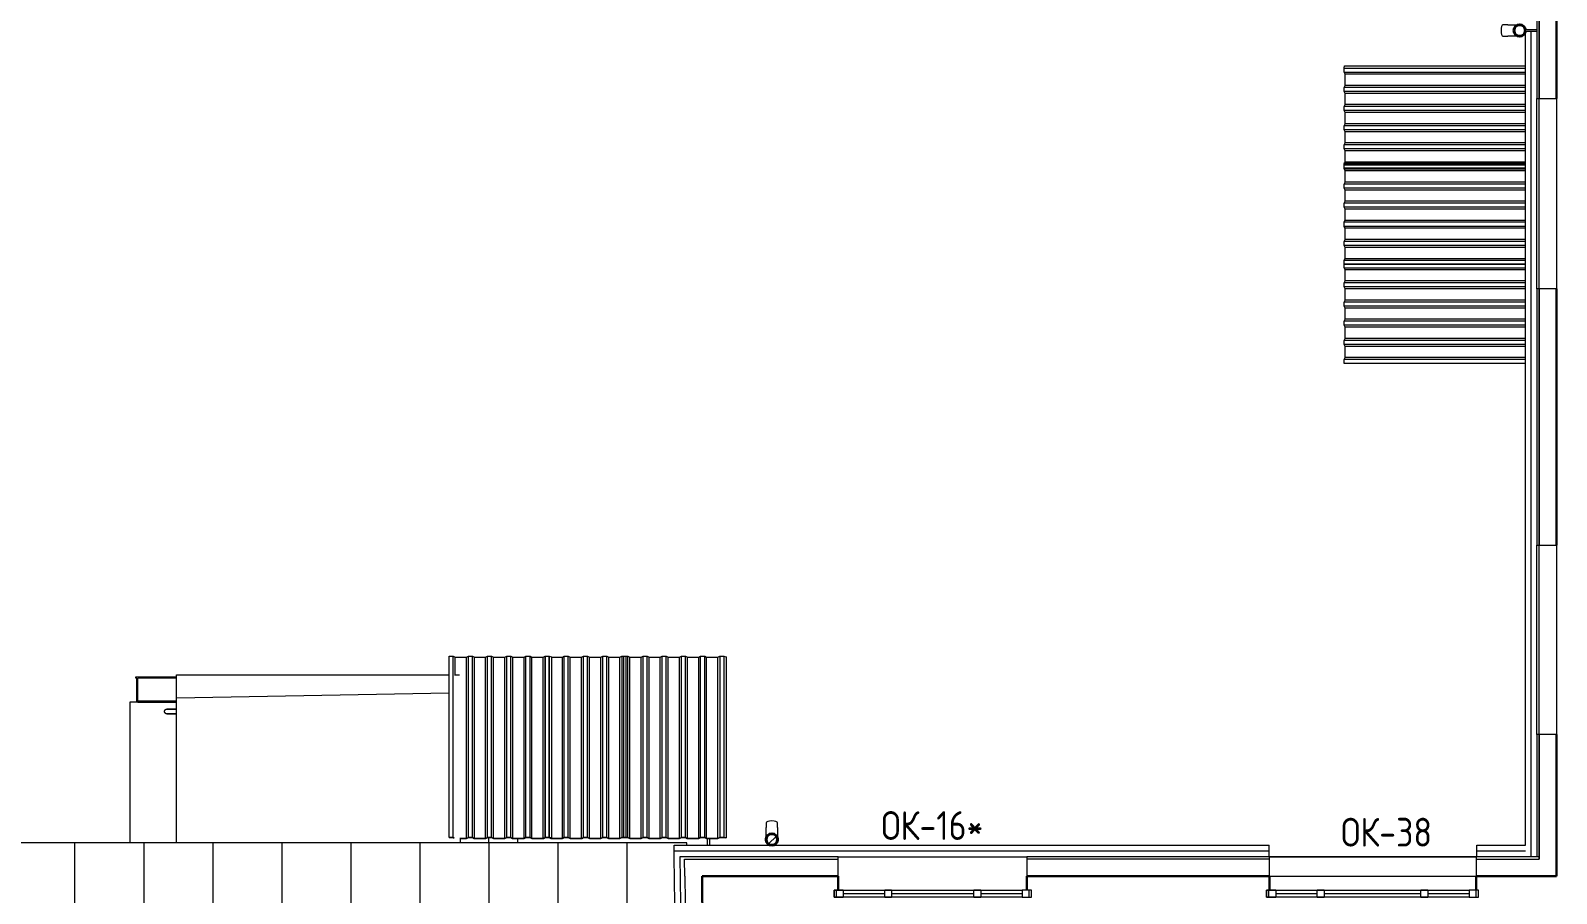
# Model space of a CAD drawing. Header units: millimetres. Extents: x -10178924 to 11692288, y -947381 to 58396.
# Drawn here: x 32170 to 45432, y -156091 to -148588 of the extents above; entities that cross this region are included whole.
import ezdxf

# ---------------------------------------------------------------- set-up
doc = ezdxf.new("R2010")
doc.units = ezdxf.units.MM
for name, color, linetype, lineweight in [('_ Окна', 7, 'Continuous', 9), ('Крыша', 7, 'Continuous', 9), ('Крыша штриховка', 7, 'Continuous', 9), ('Лестницы', 7, 'Continuous', 9), ('Марки окон', 7, 'Continuous', 20), ('Обобщенные модели', 7, 'Continuous', 18), ('Ограждение', 7, 'Continuous', 9), ('Окна', 7, 'Continuous', 9), ('Перекрытие', 7, 'Continuous', 18), ('Стены внутренние', 7, 'Continuous', 18), ('Стены наружные', 7, 'Continuous', 18), ('Стены несущие', 7, 'Continuous', 30), ('Стены отделка', 7, 'Continuous', 30), ('Стены штриховка', 7, 'Continuous', 9), ('ШТРИХОВКА', 252, 'Continuous', 15)]:
    doc.layers.add(name, color=color, linetype=linetype, lineweight=lineweight)
doc.layers.add('Линии', color=7, linetype='Continuous', lineweight=9, true_color=0x00a600)
doc.styles.add('GOST Common_2', font='GOST_Common.ttf', dxfattribs={"width": 0.9, "height": 250})

# ---------------------------------------------------------------- blocks, each defined once
blk = doc.blocks.new('Водосток - Тип 1 _карниз больше 490мм_-5181640-План 2-го этажа')
at = {"layer": 'Обобщенные модели', "lineweight": 9}
h = blk.add_hatch(dxfattribs=at)
h.set_pattern_fill('FP_14', color=256, style=0, pattern_type=2)
h.set_pattern_definition([(45, (-38486.85, -20811.32), (-106.066, 106.066), [])])
h.paths.add_polyline_path([(125, 110), (147, 115), (164, 129), (174, 149), (174, 171), (164, 191), (147, 205), (125, 210), (103, 205), (86, 191), (76, 171), (76, 149), (86, 129), (105, 115)])
at = {"layer": 'Обобщенные модели'}
for p, q in [((75, 306), (75, 264)), ((175, 264), (175, 306))]:
    blk.add_line(p, q, dxfattribs=at)
at = {"layer": 'Обобщенные модели', "flags": 128}
for points in [[(75, 173), (75, 174), (75, 177), (75, 180), (75, 183), (75, 186), (75, 190), (75, 193), (75, 197), (75, 201), (75, 205), (75, 210), (75, 214), (75, 219), (75, 224), (75, 229), (75, 234), (75, 239), (75, 245), (75, 250), (75, 256), (75, 261), (75, 264)], [(175, 264), (175, 258), (175, 252), (175, 247), (175, 242), (175, 236), (175, 231), (175, 226), (175, 221), (175, 216), (175, 212), (175, 207), (175, 203), (175, 199), (175, 195), (175, 191), (175, 188), (175, 184), (175, 181), (175, 178), (175, 175), (175, 173)]]:
    blk.add_lwpolyline(points, dxfattribs=at)
at = {"layer": 'Обобщенные модели'}
for start, end in [(90, 260.0131), (279.9869, 90)]:
    blk.add_arc((125, 160), 52, start, end, dxfattribs=at)
at = {"layer": 'Обобщенные модели', "lineweight": 40}
for start, end in [(90, 270), (270, 90)]:
    blk.add_arc((125, 160), 50, start, end, dxfattribs=at)
at = {"layer": 'Обобщенные модели'}
for start_param, end_param in [(4.712389, 6.283185), (3.141593, 4.712389)]:
    blk.add_ellipse((125, 306), major_axis=(-50, 0), ratio=0.309017, start_param=start_param, end_param=end_param, dxfattribs=at)
blk = doc.blocks.new('Водосток - Тип 1 _карниз больше 490мм_-5178134-План 2-го этажа')
at = {"layer": 'Обобщенные модели'}
for p, q in [((75, 306), (75, 264)), ((175, 264), (175, 306)), ((120, 109), (120, 10)), ((130, 10), (130, 109))]:
    blk.add_line(p, q, dxfattribs=at)
at = {"layer": 'Обобщенные модели', "flags": 128}
for points in [[(75, 173), (75, 174), (75, 177), (75, 180), (75, 183), (75, 186), (75, 190), (75, 193), (75, 197), (75, 201), (75, 205), (75, 210), (75, 214), (75, 219), (75, 224), (75, 229), (75, 234), (75, 239), (75, 245), (75, 250), (75, 256), (75, 261), (75, 264)], [(175, 264), (175, 258), (175, 252), (175, 247), (175, 242), (175, 236), (175, 231), (175, 226), (175, 221), (175, 216), (175, 212), (175, 207), (175, 203), (175, 199), (175, 195), (175, 191), (175, 188), (175, 184), (175, 181), (175, 178), (175, 175), (175, 173)]]:
    blk.add_lwpolyline(points, dxfattribs=at)
at = {"layer": 'Обобщенные модели'}
for start, end in [(90, 270), (270, 90)]:
    blk.add_arc((125, 160), 52, start, end, dxfattribs=at)
at = {"layer": 'Обобщенные модели', "lineweight": 40}
for start, end in [(90, 270), (270, 90)]:
    blk.add_arc((125, 160), 50, start, end, dxfattribs=at)
at = {"layer": 'Обобщенные модели'}
for start_param, end_param in [(4.712389, 6.283185), (3.141593, 4.712389)]:
    blk.add_ellipse((125, 306), major_axis=(-50, 0), ratio=0.309017, start_param=start_param, end_param=end_param, dxfattribs=at)
blk = doc.blocks.new('Roof Cladding - 833x50mm-6936777-План 2-го этажа')
at = {"layer": 'Обобщенные модели'}
for p, q in [((37327, 22564), (37362, 22564)), ((37327, 20988), (37327, 22564)), ((37362, 22564), (37379, 22556)), ((37362, 20988), (37362, 22564)), ((37379, 22556), (37477, 22556)), ((37379, 20980), (37379, 22556)), ((37477, 22556), (37494, 22564)), ((37477, 20980), (37477, 22556)), ((37494, 22564), (37529, 22564)), ((37494, 20988), (37494, 22564)), ((37529, 22564), (37546, 22556)), ((37529, 20988), (37529, 22564)), ((37546, 22556), (37643, 22556)), ((37546, 20980), (37546, 22556)), ((37643, 22556), (37660, 22564)), ((37643, 20980), (37643, 22556)), ((37660, 22564), (37695, 22564)), ((37660, 20988), (37660, 22564)), ((37695, 22564), (37712, 22556)), ((37695, 20988), (37695, 22564)), ((37712, 22556), (37810, 22556)), ((37712, 20980), (37712, 22556)), ((37810, 22556), (37827, 22564)), ((37810, 20980), (37810, 22556)), ((37827, 22564), (37862, 22564)), ((37827, 20988), (37827, 22564)), ((37862, 22564), (37879, 22556)), ((37862, 20988), (37862, 22564)), ((37879, 22556), (37977, 22556)), ((37879, 20980), (37879, 22556)), ((37977, 22556), (37994, 22564)), ((37977, 20980), (37977, 22556)), ((37994, 22564), (38029, 22564)), ((37994, 20988), (37994, 22564)), ((38029, 22564), (38046, 22556)), ((38029, 20988), (38029, 22564)), ((38046, 22556), (38143, 22556)), ((38046, 20980), (38046, 22556)), ((38143, 22556), (38160, 22564)), ((38143, 20980), (38143, 22556)), ((38160, 22564), (38195, 22564)), ((38160, 22564), (38160, 20988)), ((38195, 22564), (38215, 22560)), ((38195, 22564), (38195, 20988)), ((38215, 22560), (38215, 20985)), ((37327, 20988), (37361, 20988)), ((37362, 20988), (37327, 20988)), ((37327, 20988), (37327, 20988)), ((37361, 20988), (37378, 20980)), ((37379, 20980), (37362, 20988)), ((37378, 20980), (37478, 20980)), ((37477, 20980), (37379, 20980)), ((37494, 20988), (37477, 20980)), ((37478, 20980), (37495, 20988)), ((37529, 20988), (37494, 20988)), ((37495, 20988), (37527, 20988)), ((37527, 20988), (37544, 20980)), ((37546, 20980), (37529, 20988)), ((37544, 20980), (37644, 20980)), ((37643, 20980), (37546, 20980)), ((37660, 20988), (37643, 20980)), ((37644, 20980), (37661, 20988)), ((37695, 20988), (37660, 20988)), ((37661, 20988), (37694, 20988)), ((37694, 20988), (37711, 20980)), ((37712, 20980), (37695, 20988)), ((37711, 20980), (37811, 20980)), ((37810, 20980), (37712, 20980)), ((37827, 20988), (37810, 20980)), ((37811, 20980), (37828, 20988)), ((37862, 20988), (37827, 20988)), ((37828, 20988), (37861, 20988)), ((37861, 20988), (37878, 20980)), ((37879, 20980), (37862, 20988)), ((37878, 20980), (37978, 20980)), ((37977, 20980), (37879, 20980)), ((37994, 20988), (37977, 20980)), ((37978, 20980), (37995, 20988)), ((38029, 20988), (37994, 20988)), ((37995, 20988), (38028, 20988)), ((38028, 20988), (38045, 20980)), ((38046, 20980), (38029, 20988)), ((38045, 20980), (38144, 20980)), ((38143, 20980), (38046, 20980)), ((38160, 20988), (38143, 20980)), ((38144, 20980), (38161, 20988)), ((38195, 20988), (38160, 20988)), ((38161, 20988), (38195, 20988)), ((38195, 20988), (38214, 20985)), ((38215, 20985), (38195, 20988)), ((38214, 20985), (38215, 20985))]:
    blk.add_line(p, q, dxfattribs=at)
blk = doc.blocks.new('Roof Cladding - 833x50mm-V14-План 2-го этажа')
at = {"layer": 'Обобщенные модели'}
for p, q in [((36476, 22564), (36511, 22564)), ((36476, 20988), (36476, 22564)), ((36511, 22564), (36528, 22556)), ((36511, 20988), (36511, 22564)), ((36528, 22556), (36626, 22556)), ((36528, 20980), (36528, 22556)), ((36626, 22556), (36643, 22564)), ((36626, 20980), (36626, 22556)), ((36643, 22564), (36678, 22564)), ((36643, 20988), (36643, 22564)), ((36678, 20988), (36678, 22564)), ((36698, 22556), (36792, 22556)), ((36792, 22556), (36809, 22564)), ((36792, 20980), (36792, 22556)), ((36809, 22564), (36844, 22564)), ((36809, 20988), (36809, 22564)), ((36844, 22564), (36861, 22556)), ((36844, 20988), (36844, 22564)), ((36861, 22556), (36959, 22556)), ((36861, 20980), (36861, 22556)), ((36959, 22556), (36976, 22564)), ((36959, 20980), (36959, 22556)), ((36976, 22564), (37011, 22564)), ((36976, 20988), (36976, 22564)), ((37011, 22564), (37028, 22556)), ((37011, 20988), (37011, 22564)), ((37028, 22556), (37126, 22556)), ((37028, 20980), (37028, 22556)), ((37126, 22556), (37143, 22564)), ((37126, 20980), (37126, 22556)), ((37143, 22564), (37178, 22564)), ((37143, 20988), (37143, 22564)), ((37178, 22564), (37195, 22556)), ((37178, 20988), (37178, 22564)), ((37195, 22556), (37292, 22556)), ((37195, 20980), (37195, 22556)), ((37292, 22556), (37309, 22564)), ((37292, 20980), (37292, 22556)), ((37309, 22564), (37344, 22564)), ((37309, 22564), (37309, 20988)), ((37344, 22564), (37344, 20988)), ((36476, 20988), (36510, 20988)), ((36511, 20988), (36476, 20988)), ((36476, 20988), (36476, 20988)), ((36510, 20988), (36527, 20980)), ((36528, 20980), (36511, 20988)), ((36527, 20980), (36627, 20980)), ((36626, 20980), (36528, 20980)), ((36643, 20988), (36626, 20980)), ((36627, 20980), (36644, 20988)), ((36678, 20988), (36643, 20988)), ((36644, 20988), (36676, 20988)), ((36676, 20988), (36693, 20980)), ((36695, 20980), (36678, 20988)), ((36693, 20980), (36793, 20980)), ((36695, 20980), (36695, 20985)), ((36792, 20980), (36695, 20980)), ((36809, 20988), (36792, 20980)), ((36793, 20980), (36810, 20988)), ((36844, 20988), (36809, 20988)), ((36810, 20988), (36843, 20988)), ((36843, 20988), (36860, 20980)), ((36861, 20980), (36844, 20988)), ((36860, 20980), (36960, 20980)), ((36959, 20980), (36861, 20980)), ((36976, 20988), (36959, 20980)), ((36960, 20980), (36977, 20988)), ((37011, 20988), (36976, 20988)), ((36977, 20988), (37010, 20988)), ((37010, 20988), (37027, 20980)), ((37028, 20980), (37011, 20988)), ((37027, 20980), (37127, 20980)), ((37126, 20980), (37028, 20980)), ((37143, 20988), (37126, 20980)), ((37127, 20980), (37144, 20988)), ((37178, 20988), (37143, 20988)), ((37144, 20988), (37177, 20988)), ((37177, 20988), (37194, 20980)), ((37195, 20980), (37178, 20988)), ((37194, 20980), (37293, 20980)), ((37292, 20980), (37195, 20980)), ((37309, 20988), (37292, 20980)), ((37293, 20980), (37310, 20988)), ((37344, 20988), (37309, 20988)), ((37310, 20988), (37344, 20988)), ((37344, 20988), (37363, 20985)), ((37364, 20985), (37344, 20988)), ((37363, 20985), (37364, 20985)), ((37364, 20986), (37364, 20985))]:
    blk.add_line(p, q, dxfattribs=at)
blk = doc.blocks.new('Roof Cladding - 833x50mm-V15-План 2-го этажа')
at = {"layer": 'Обобщенные модели'}
for p, q in [((35809, 22564), (35844, 22564)), ((35809, 20988), (35809, 22564)), ((35844, 22564), (35861, 22556)), ((35844, 20988), (35844, 22564)), ((35861, 22556), (35959, 22556)), ((35861, 22404), (35861, 22556)), ((35959, 22556), (35976, 22564)), ((35959, 20980), (35959, 22556)), ((35976, 22564), (36011, 22564)), ((35976, 20988), (35976, 22564)), ((36011, 22564), (36028, 22556)), ((36011, 20988), (36011, 22564)), ((36028, 22556), (36125, 22556)), ((36028, 20980), (36028, 22556)), ((36125, 22556), (36142, 22564)), ((36125, 20980), (36125, 22556)), ((36142, 22564), (36177, 22564)), ((36142, 20988), (36142, 22564)), ((36177, 22564), (36194, 22556)), ((36177, 20988), (36177, 22564)), ((36194, 22556), (36292, 22556)), ((36194, 20980), (36194, 22556)), ((36292, 22556), (36309, 22564)), ((36292, 20980), (36292, 22556)), ((36309, 22564), (36344, 22564)), ((36309, 20988), (36309, 22564)), ((36344, 22564), (36361, 22556)), ((36344, 20988), (36344, 22564)), ((36361, 22556), (36459, 22556)), ((36361, 20980), (36361, 22556)), ((36459, 22556), (36476, 22564)), ((36459, 20980), (36459, 22556)), ((36476, 22564), (36511, 22564)), ((36476, 20988), (36476, 22564)), ((36511, 22564), (36528, 22556)), ((36511, 20988), (36511, 22564)), ((36528, 22556), (36626, 22556)), ((36528, 20980), (36528, 22556)), ((36626, 22556), (36643, 22564)), ((36626, 20980), (36626, 22556)), ((36643, 22564), (36678, 22564)), ((36643, 22564), (36643, 20988)), ((36678, 22564), (36698, 22560)), ((36678, 22564), (36678, 20988)), ((36698, 22560), (36698, 20985)), ((35809, 20988), (35843, 20988)), ((35844, 20988), (35809, 20988)), ((35809, 20988), (35809, 20988)), ((35843, 20988), (35852, 20984)), ((35854, 20984), (35844, 20988)), ((35959, 20980), (35901, 20980)), ((35904, 20980), (35960, 20980)), ((35976, 20988), (35959, 20980)), ((35960, 20980), (35977, 20988)), ((36011, 20988), (35976, 20988)), ((35977, 20988), (36010, 20988)), ((36010, 20988), (36027, 20980)), ((36028, 20980), (36011, 20988)), ((36027, 20980), (36126, 20980)), ((36125, 20980), (36028, 20980)), ((36142, 20988), (36125, 20980)), ((36126, 20980), (36143, 20988)), ((36177, 20988), (36142, 20988)), ((36143, 20988), (36176, 20988)), ((36176, 20988), (36193, 20980)), ((36194, 20980), (36177, 20988)), ((36193, 20980), (36293, 20980)), ((36292, 20980), (36194, 20980)), ((36309, 20988), (36292, 20980)), ((36293, 20980), (36310, 20988)), ((36344, 20988), (36309, 20988)), ((36310, 20988), (36343, 20988)), ((36343, 20988), (36360, 20980)), ((36361, 20980), (36344, 20988)), ((36360, 20980), (36460, 20980)), ((36459, 20980), (36361, 20980)), ((36476, 20988), (36459, 20980)), ((36460, 20980), (36477, 20988)), ((36511, 20988), (36476, 20988)), ((36477, 20988), (36510, 20988)), ((36510, 20988), (36527, 20980)), ((36528, 20980), (36511, 20988)), ((36527, 20980), (36627, 20980)), ((36626, 20980), (36528, 20980)), ((36643, 20988), (36626, 20980)), ((36627, 20980), (36644, 20988)), ((36678, 20988), (36643, 20988)), ((36644, 20988), (36677, 20988)), ((36677, 20988), (36696, 20985)), ((36698, 20985), (36678, 20988)), ((36696, 20985), (36698, 20985))]:
    blk.add_line(p, q, dxfattribs=at)
blk = doc.blocks.new('Ограждение 1 - Ограждение 1-1791730-План 2-го этажа')
at = {"layer": 'Ограждение'}
for p, q in [((38054, 20921), (38054, 20980)), ((38054, 20921), (38054, 20980)), ((38070, 20980), (38070, 20921))]:
    blk.add_line(p, q, dxfattribs=at)
blk = doc.blocks.new('Roof Cladding - 833x50mm-3052852-План 2-го этажа')
at = {"layer": 'Обобщенные модели'}
for p, q in [((43586, 27677), (43590, 27697)), ((43586, 27642), (43586, 27677)), ((43586, 27677), (45162, 27677)), ((43596, 27625), (43586, 27642)), ((43586, 27642), (45162, 27642)), ((43590, 27697), (45162, 27697)), ((43596, 27527), (43596, 27625)), ((45162, 27625), (43596, 27625)), ((43586, 27510), (43596, 27527)), ((43586, 27475), (43586, 27510)), ((45162, 27510), (43586, 27510)), ((43596, 27458), (43586, 27475)), ((45162, 27475), (43586, 27475)), ((45162, 27527), (43596, 27527)), ((43596, 27361), (43596, 27458)), ((45162, 27458), (43596, 27458)), ((43586, 27344), (43596, 27361)), ((43586, 27309), (43586, 27344)), ((45162, 27344), (43586, 27344)), ((45162, 27361), (43596, 27361)), ((43596, 27292), (43586, 27309)), ((45162, 27309), (43586, 27309)), ((43586, 27177), (43596, 27194)), ((43596, 27194), (43596, 27292)), ((45162, 27292), (43596, 27292)), ((45162, 27194), (43596, 27194)), ((43586, 27142), (43586, 27177)), ((45162, 27177), (43586, 27177)), ((43596, 27125), (43586, 27142)), ((45162, 27142), (43586, 27142)), ((43596, 27027), (43596, 27125)), ((45162, 27125), (43596, 27125)), ((43586, 27010), (43596, 27027)), ((43586, 26975), (43586, 27010)), ((45162, 27010), (43586, 27010)), ((43596, 26958), (43586, 26975)), ((45162, 26975), (43586, 26975)), ((45162, 27027), (43596, 27027)), ((43596, 26861), (43596, 26958)), ((45162, 26958), (43596, 26958)), ((43586, 26844), (43588, 26847)), ((43586, 26809), (43586, 26844)), ((45162, 26844), (43586, 26844)), ((45162, 26809), (43586, 26809)), ((43594, 26857), (43596, 26861)), ((45162, 26861), (43596, 26861))]:
    blk.add_line(p, q, dxfattribs=at)
blk = doc.blocks.new('Roof Cladding - 833x50mm-V21-План 2-го этажа')
at = {"layer": 'Обобщенные модели'}
for p, q in [((43586, 26802), (43586, 26837)), ((43586, 26837), (45162, 26837)), ((43596, 26785), (43586, 26802)), ((43586, 26802), (45162, 26802)), ((43588, 26847), (43590, 26857)), ((43590, 26857), (45162, 26857)), ((43586, 26670), (43596, 26687)), ((43586, 26635), (43586, 26670)), ((45162, 26670), (43586, 26670)), ((43596, 26687), (43596, 26785)), ((45162, 26785), (43596, 26785)), ((45162, 26687), (43596, 26687)), ((43596, 26618), (43586, 26635)), ((45162, 26635), (43586, 26635)), ((43596, 26521), (43596, 26618)), ((45162, 26618), (43596, 26618)), ((43586, 26504), (43596, 26521)), ((43586, 26469), (43586, 26504)), ((45162, 26504), (43586, 26504)), ((43596, 26452), (43586, 26469)), ((45162, 26469), (43586, 26469)), ((45162, 26521), (43596, 26521)), ((43596, 26354), (43596, 26452)), ((45162, 26452), (43596, 26452)), ((43586, 26337), (43596, 26354)), ((43586, 26302), (43586, 26337)), ((45162, 26337), (43586, 26337)), ((43596, 26285), (43586, 26302)), ((45162, 26302), (43586, 26302)), ((45162, 26354), (43596, 26354)), ((43596, 26187), (43596, 26285)), ((45162, 26285), (43596, 26285)), ((43586, 26170), (43596, 26187)), ((43586, 26135), (43586, 26170)), ((45162, 26170), (43586, 26170)), ((43596, 26118), (43586, 26135)), ((45162, 26135), (43586, 26135)), ((45162, 26187), (43596, 26187)), ((43586, 26004), (43596, 26021)), ((43586, 25969), (43586, 26004)), ((45162, 26004), (43586, 26004)), ((43596, 26021), (43596, 26118)), ((45162, 26118), (43596, 26118)), ((45162, 26021), (43596, 26021)), ((45162, 25969), (43586, 25969))]:
    blk.add_line(p, q, dxfattribs=at)
blk = doc.blocks.new('Roof Cladding - 833x50mm-V22-План 2-го этажа')
at = {"layer": 'Обобщенные модели'}
for p, q in [((43586, 25942), (43586, 25977)), ((43586, 25977), (45162, 25977)), ((43596, 25925), (43586, 25942)), ((43586, 25942), (45162, 25942)), ((43596, 25827), (43596, 25925)), ((45162, 25925), (43596, 25925)), ((43586, 25810), (43596, 25827)), ((43586, 25775), (43586, 25810)), ((45162, 25810), (43586, 25810)), ((43596, 25758), (43586, 25775)), ((45162, 25775), (43586, 25775)), ((45162, 25827), (43596, 25827)), ((43596, 25661), (43596, 25758)), ((45162, 25758), (43596, 25758)), ((43586, 25644), (43596, 25661)), ((43586, 25609), (43586, 25644)), ((45162, 25644), (43586, 25644)), ((43596, 25592), (43586, 25609)), ((45162, 25609), (43586, 25609)), ((45162, 25661), (43596, 25661)), ((43586, 25477), (43596, 25494)), ((43586, 25442), (43586, 25477)), ((45162, 25477), (43586, 25477)), ((43596, 25494), (43596, 25592)), ((45162, 25592), (43596, 25592)), ((45162, 25494), (43596, 25494)), ((43596, 25425), (43586, 25442)), ((45162, 25442), (43586, 25442)), ((43596, 25327), (43596, 25425)), ((45162, 25425), (43596, 25425)), ((43586, 25310), (43596, 25327)), ((43586, 25275), (43586, 25310)), ((45162, 25310), (43586, 25310)), ((43596, 25258), (43586, 25275)), ((45162, 25275), (43586, 25275)), ((45162, 25327), (43596, 25327)), ((43596, 25161), (43596, 25258)), ((45162, 25258), (43596, 25258)), ((43586, 25144), (43596, 25161)), ((43586, 25109), (43586, 25144)), ((45162, 25144), (43586, 25144)), ((45162, 25109), (43586, 25109)), ((45162, 25161), (43596, 25161))]:
    blk.add_line(p, q, dxfattribs=at)
blk = doc.blocks.new('окно трехпол с фрамугой - 1840х2380 и 2390 _h___нов_ ОК-38-4571192-План 2-го этажа')
at = {"layer": '_ Окна', "lineweight": 18}
for p, q in [((-920, 75), (-920, 135)), ((-920, 135), (-840, 135)), ((-840, 135), (-840, 75)), ((-480, 75), (-480, 135)), ((-480, 135), (-420, 135)), ((-420, 135), (-420, 75)), ((420, 75), (420, 135)), ((420, 135), (480, 135)), ((480, 135), (480, 75)), ((840, 135), (840, 75)), ((920, 135), (840, 135)), ((920, 75), (920, 135)), ((-840, 75), (-920, 75)), ((-420, 75), (-480, 75)), ((480, 75), (420, 75)), ((840, 75), (920, 75))]:
    blk.add_line(p, q, dxfattribs=at)
at = {"layer": '_ Окна'}
for p, q in [((-900, 75), (-900, 135)), ((900, 75), (900, 135)), ((-840, 105), (-480, 105)), ((-420, 105), (420, 105)), ((480, 105), (840, 105))]:
    blk.add_line(p, q, dxfattribs=at)
at = {"layer": 'Окна'}
for p, q in [((-920, 135), (-920, 75)), ((-840, 135), (-920, 135)), ((-840, 135), (-480, 135)), ((-420, 135), (-480, 135)), ((-420, 135), (420, 135)), ((480, 135), (420, 135)), ((480, 135), (840, 135)), ((920, 135), (840, 135)), ((920, 75), (920, 135)), ((-920, 75), (-840, 75)), ((-480, 75), (-840, 75)), ((-480, 75), (-420, 75)), ((420, 75), (-420, 75)), ((420, 75), (480, 75)), ((840, 75), (480, 75)), ((840, 75), (920, 75))]:
    blk.add_line(p, q, dxfattribs=at)
blk = doc.blocks.new('окно трехпол с фрамугой - 1675-2150_h___нов_ ок16_-2190417-План 2-го этажа')
at = {"layer": '_ Окна', "lineweight": 18}
for p, q in [((-857.5, 100), (-857.5, 160)), ((-857.5, 160), (-777.5, 160)), ((-777.5, 160), (-777.5, 100)), ((-417.5, 100), (-417.5, 160)), ((-417.5, 160), (-357.5, 160)), ((-357.5, 160), (-357.5, 100)), ((357.5, 100), (357.5, 160)), ((357.5, 160), (417.5, 160)), ((417.5, 160), (417.5, 100)), ((777.5, 160), (777.5, 100)), ((857.5, 160), (777.5, 160)), ((857.5, 100), (857.5, 160)), ((-777.5, 100), (-857.5, 100)), ((-357.5, 100), (-417.5, 100)), ((417.5, 100), (357.5, 100)), ((777.5, 100), (857.5, 100))]:
    blk.add_line(p, q, dxfattribs=at)
at = {"layer": '_ Окна'}
for p, q in [((-837.5, 100), (-837.5, 160)), ((837.5, 100), (837.5, 160)), ((-777.5, 130), (-417.5, 130)), ((-357.5, 130), (357.5, 130)), ((417.5, 130), (777.5, 130))]:
    blk.add_line(p, q, dxfattribs=at)
at = {"layer": 'Окна'}
for p, q in [((-857.5, 160), (-857.5, 100)), ((-777.5, 160), (-857.5, 160)), ((-777.5, 160), (-417.5, 160)), ((-357.5, 160), (-417.5, 160)), ((-357.5, 160), (357.5, 160)), ((417.5, 160), (357.5, 160)), ((417.5, 160), (777.5, 160)), ((857.5, 160), (777.5, 160)), ((857.5, 100), (857.5, 160)), ((-857.5, 100), (-777.5, 100)), ((-417.5, 100), (-777.5, 100)), ((-417.5, 100), (-357.5, 100)), ((357.5, 100), (-357.5, 100)), ((357.5, 100), (417.5, 100)), ((777.5, 100), (417.5, 100)), ((777.5, 100), (857.5, 100))]:
    blk.add_line(p, q, dxfattribs=at)
blk = doc.blocks.new('Тип верхнего поручня - D40 шаг 200-16091-План 2-го этажа')
at = {"layer": 'Ограждение', "flags": 128}
for points in [[(17, 20), (20, 20), (24, 20), (28, 20), (31, 20), (35, 20), (39, 20), (43, 20), (46, 20), (50, 20), (53, 20), (56, 20), (60, 20), (63, 20), (66, 20), (69, 20), (72, 20), (74, 20), (77, 20), (80, 20), (82, 20), (84, 20), (86, 20), (88, 20), (90, 20), (92, 20), (93, 20), (95, 20), (96, 20), (97, 20), (98, 20), (99, 20), (99, 20), (100, 20), (100, 20), (100, 20), (100, 20)], [(100, 20), (100, 20), (100, 20), (99, 20), (99, 20), (98, 20), (97, 20), (96, 20), (95, 20), (94, 20), (92, 20), (90, 20), (89, 20), (87, 20), (85, 20), (83, 20), (80, 20), (78, 20), (75, 20), (72, 20), (70, 20), (67, 20), (64, 20), (61, 20), (57, 20), (54, 20), (51, 20), (47, 20), (44, 20), (40, 20), (36, 20), (32, 20), (29, 20), (25, 20), (21, 20), (17, 20)], [(100, 20), (101, 20), (102, 20), (102, 20), (103, 20), (104, 20), (105, 19), (106, 19), (106, 19), (107, 19), (108, 18), (109, 18), (109, 18), (110, 17), (111, 17), (111, 17), (112, 16), (113, 16), (113, 15), (114, 14), (114, 14), (115, 13), (115, 13), (116, 12), (116, 11), (117, 11), (117, 10), (118, 9), (118, 9), (118, 8), (119, 7), (119, 6), (119, 6), (119, 5), (120, 4), (120, 3), (120, 3), (120, 2), (120, 1), (120, 0), (120, 0)], [(17, -20), (20, -20), (24, -20), (28, -20), (31, -20), (35, -20), (39, -20), (43, -20), (46, -20), (50, -20), (53, -20), (56, -20), (60, -20), (63, -20), (66, -20), (69, -20), (72, -20), (74, -20), (77, -20), (80, -20), (82, -20), (84, -20), (86, -20), (88, -20), (90, -20), (92, -20), (93, -20), (95, -20), (96, -20), (97, -20), (98, -20), (99, -20), (99, -20), (100, -20), (100, -20), (100, -20), (100, -20)], [(100, -20), (100, -20), (100, -20), (99, -20), (99, -20), (98, -20), (97, -20), (96, -20), (95, -20), (94, -20), (92, -20), (90, -20), (89, -20), (87, -20), (85, -20), (83, -20), (80, -20), (78, -20), (75, -20), (72, -20), (70, -20), (67, -20), (64, -20), (61, -20), (57, -20), (54, -20), (51, -20), (47, -20), (44, -20), (40, -20), (36, -20), (32, -20), (29, -20), (25, -20), (21, -20), (17, -20)], [(120, 0), (120, -1), (120, -2), (120, -2), (120, -3), (120, -4), (119, -5), (119, -6), (119, -6), (119, -7), (118, -8), (118, -9), (118, -9), (117, -10), (117, -11), (117, -11), (116, -12), (116, -13), (115, -13), (114, -14), (114, -14), (113, -15), (113, -15), (112, -16), (111, -16), (111, -17), (110, -17), (109, -18), (109, -18), (108, -18), (107, -19), (106, -19), (106, -19), (105, -19), (104, -20), (103, -20), (103, -20), (102, -20), (101, -20), (100, -20), (100, -20)]]:
    blk.add_lwpolyline(points, dxfattribs=at)
blk = doc.blocks.new('2 этаж')
at = {"layer": 'Крыша штриховка'}
h = blk.add_hatch(dxfattribs=at)
h.set_pattern_fill('FP_9', color=256, style=0, pattern_type=2)
h.set_pattern_definition([(270, (156.05, -140285.14), (600, 4e-14), [])])
h.paths.add_polyline_path([(32637, -109697), (37875, -109697), (37875, -109554), (37850, -109554), (37764, -102215), (37764, -102165), (37875, -102165), (37875, -102145), (31398, -102145), (31446, -102180), (30009, -104107), (30110, -104107), (30089, -104167), (29964, -104167), (29183, -105213), (29184, -105214), (25018, -109681), (30950, -109697), (32278, -109697)])
h.paths.add_polyline_path([(10875, -109684), (10875, -109684), (10841, -109684)])
h.paths.add_polyline_path([(23415, -109677), (23396, -109649), (23403, -109649), (19368, -105320), (19370, -105319), (19368, -105320), (19288, -105194), (18890, -105194), (18418, -103833), (17401, -102242), (17554, -102145), (10815, -102145), (10815, -102203), (10925, -102203), (10925, -109623), (10875, -109623), (10875, -109644), (23215, -109677)])
h.paths.add_polyline_path([(32738, -109519), (32735, -109519), (32735, -109428), (32718, -109425), (32699, -109409), (32689, -109389), (32690, -109232), (32693, -109227), (32697, -109224), (32708, -109220), (32723, -109217), (32740, -109216), (32765, -109218), (32778, -109222), (32786, -109226), (32788, -109228), (32790, -109232), (32790, -109391), (32779, -109411), (32761, -109425), (32745, -109430), (32744, -109519), (32739, -109519)])
h.paths.add_polyline_path([(15975, -109519), (15970, -109519), (15969, -109428), (15952, -109425), (15934, -109409), (15924, -109389), (15925, -109232), (15928, -109227), (15932, -109224), (15943, -109220), (15958, -109217), (15975, -109216), (16000, -109218), (16013, -109222), (16021, -109226), (16023, -109228), (16025, -109232), (16025, -109391), (16014, -109411), (15996, -109425), (15980, -109430), (15979, -109519), (15976, -109519)])
at = {"layer": 'Крыша'}
for p, q in [((37875, -102145), (31398, -102145)), ((37875, -102165), (37875, -102145))]:
    blk.add_line(p, q, dxfattribs=at)
at = {"layer": 'Лестницы'}
for p, q in [((36154, -102145), (36154, -102098)), ((36154, -102145), (36154, -102098)), ((36404, -102145), (36404, -102106)), ((36404, -102145), (36404, -102106))]:
    blk.add_line(p, q, dxfattribs=at)
at = {"layer": 'Линии', "color": 7}
blk.add_line((33438, -100882), (35809, -100841), dxfattribs=at)
at = {"layer": 'Перекрытие'}
for p, q in [((33438, -100682), (35809, -100682)), ((33438, -102145), (33438, -100682)), ((35854, -100682), (35899, -100682)), ((33034, -100922), (33034, -102145)), ((33094, -100922), (33034, -100922)), ((35904, -102106), (35904, -102145))]:
    blk.add_line(p, q, dxfattribs=at)
at = {"layer": 'Стены внутренние'}
for p, q in [((33104, -100912), (33104, -100712)), ((33438, -100912), (33104, -100912)), ((42938, -102435), (44733, -102435))]:
    blk.add_line(p, q, dxfattribs=at)
at = {"layer": 'Стены наружные'}
for p, q in [((45212, -102265), (45212, -95086)), ((45162, -102165), (45162, -95090)), ((45262, -97327), (45262, -95672)), ((45282, -97326), (45282, -95672)), ((45432, -95672), (45432, -97326)), ((45262, -101202), (45262, -99557)), ((45282, -101201), (45282, -99557)), ((45432, -99557), (45432, -101201)), ((33084, -100702), (33438, -100702)), ((33084, -100712), (33084, -100702)), ((33094, -100712), (33084, -100712)), ((33094, -100922), (33094, -100712)), ((33438, -100712), (33104, -100712)), ((33104, -100922), (33094, -100922)), ((33104, -100912), (33104, -100915)), ((33104, -100915), (33438, -100915)), ((33104, -100925), (33104, -100922)), ((33438, -100925), (33104, -100925)), ((37764, -102265), (37764, -102165)), ((37764, -102165), (42934, -102165)), ((37764, -102215), (42934, -102215)), ((42934, -102265), (42934, -102165)), ((44739, -102265), (44739, -102165)), ((44739, -102165), (45162, -102165)), ((44739, -102215), (45162, -102215)), ((37850, -109554), (37764, -102265)), ((39188, -102265), (40828, -102265)), ((42934, -102264), (44739, -102264)), ((42938, -102264), (42938, -102265)), ((42938, -102265), (44733, -102265)), ((44733, -102264), (44733, -102265))]:
    blk.add_line(p, q, dxfattribs=at)
at = {"layer": 'Стены несущие'}
for p, q in [((45432, -95671), (45432, -93321)), ((45432, -99556), (45432, -97327)), ((45432, -102435), (45432, -101202)), ((38006, -102435), (38080, -108685)), ((38006, -102435), (39188, -102435)), ((39188, -102555), (39188, -102435)), ((42938, -102435), (40828, -102435)), ((40828, -102435), (40828, -102555)), ((42938, -102555), (42938, -102435)), ((44733, -102435), (45432, -102435)), ((44733, -102435), (44733, -102555))]:
    blk.add_line(p, q, dxfattribs=at)
at = {"layer": 'Стены отделка', "lineweight": 9}
for p, q in [((45262, -93219), (45262, -95672)), ((45262, -95672), (45282, -95672)), ((45282, -95671), (45282, -95672)), ((45282, -95672), (45432, -95672)), ((45432, -95672), (45432, -95671)), ((45282, -97327), (45262, -97327)), ((45262, -97327), (45262, -99557)), ((45432, -97327), (45282, -97327)), ((45262, -99557), (45282, -99557)), ((45282, -99556), (45282, -99557)), ((45282, -99557), (45432, -99557)), ((45432, -99557), (45432, -99556)), ((45282, -101202), (45262, -101202)), ((45262, -101202), (45262, -102265)), ((45432, -101202), (45282, -101202)), ((39188, -102265), (37814, -102265)), ((37814, -102265), (37890, -108687)), ((37856, -102435), (37854, -102285)), ((39188, -102435), (39188, -102265)), ((42938, -102265), (40828, -102265)), ((40828, -102265), (40828, -102435)), ((40829, -102285), (40828, -102285)), ((42938, -102285), (42934, -102285)), ((42938, -102435), (42938, -102265)), ((45282, -102265), (44733, -102265)), ((44733, -102265), (44733, -102435)), ((44739, -102285), (44733, -102285)), ((45282, -102285), (45282, -102265)), ((45282, -102265), (45282, -102285)), ((38080, -108685), (38006, -102435)), ((38006, -102435), (38006, -102435))]:
    blk.add_line(p, q, dxfattribs=at)
at = {"layer": 'Стены штриховка'}
for p, q in [((45282, -95672), (45282, -93219)), ((45282, -93321), (45282, -95671)), ((45282, -99557), (45282, -97327)), ((45282, -97327), (45282, -99556)), ((45282, -102265), (45282, -101202)), ((45282, -101202), (45282, -102265)), ((37854, -102285), (39188, -102285)), ((42934, -102285), (40829, -102285)), ((44739, -102285), (45282, -102285)), ((37856, -102435), (37930, -108686))]:
    blk.add_line(p, q, dxfattribs=at)
at = {"layer": 'Обобщенные модели', "rotation": 90}
blk.add_blockref('Водосток - Тип 1 _карниз больше 490мм_-5178134-План 2-го этажа', (45272, -95206), dxfattribs=at)
at = {"layer": 'Обобщенные модели'}
for name, p in [('Roof Cladding - 833x50mm-3052852-План 2-го этажа', (0, -123086)), ('Roof Cladding - 833x50mm-V21-План 2-го этажа', (0, -123086)), ('Roof Cladding - 833x50mm-V22-План 2-го этажа', (0, -123086)), ('Roof Cladding - 833x50mm-V15-План 2-го этажа', (0, -123086)), ('Roof Cladding - 833x50mm-V14-План 2-го этажа', (0, -123086)), ('Roof Cladding - 833x50mm-6936777-План 2-го этажа', (0, -123086)), ('Водосток - Тип 1 _карниз больше 490мм_-5181640-План 2-го этажа', (38487, -102275))]:
    blk.add_blockref(name, p, dxfattribs=at)
at = {"layer": 'Ограждение', "rotation": 180}
blk.add_blockref('Тип верхнего поручня - D40 шаг 200-16091-План 2-го этажа', (33454, -101002), dxfattribs=at)
at = {"layer": 'Ограждение'}
blk.add_blockref('Ограждение 1 - Ограждение 1-1791730-План 2-го этажа', (0, -123086), dxfattribs=at)
at = {"layer": 'Окна'}
for name, p in [('окно трехпол с фрамугой - 1675-2150_h___нов_ ок16_-2190417-План 2-го этажа', (40011, -102715)), ('окно трехпол с фрамугой - 1840х2380 и 2390 _h___нов_ ОК-38-4571192-План 2-го этажа', (43833, -102690))]:
    blk.add_blockref(name, p, dxfattribs=at)
at = {"layer": 'Марки окон', "lineweight": 9, "char_height": 250, "attachment_point": 5, "line_spacing_factor": 1.022766, "style": 'GOST Common_2'}
for s, insert, width in [('\\pxqc,t1.8,3.6,5.4,7.2,9,10.8,12.6,14.4,16.2,18,19.8,21.6,23.4,25.2,27,28.8,30.6,32.4,34.2,36,37.8,39.6,41.4,43.2,45,46.8,48.6,50.4,52.2,54,55.8,57.6;{ОК-16*}', (40007, -101994), 952.2), ('\\pxqc,t1.8,3.6,5.4,7.2,9,10.8,12.6,14.4,16.2,18,19.8,21.6,23.4,25.2,27,28.8,30.6,32.4,34.2,36,37.8,39.6,41.4,43.2,45,46.8,48.6,50.4,52.2,54,55.8,57.6;{ОК-38}', (43955, -102052), 845.1)]:
    blk.add_mtext(s, dxfattribs=dict(at, insert=insert, width=width))

msp = doc.modelspace()

# ---------------------------------------------------------------- block references
at = {"layer": 'ШТРИХОВКА'}
msp.add_blockref('2 этаж', (0, -53506.6), dxfattribs=at)

doc.saveas('drawing.dxf')
